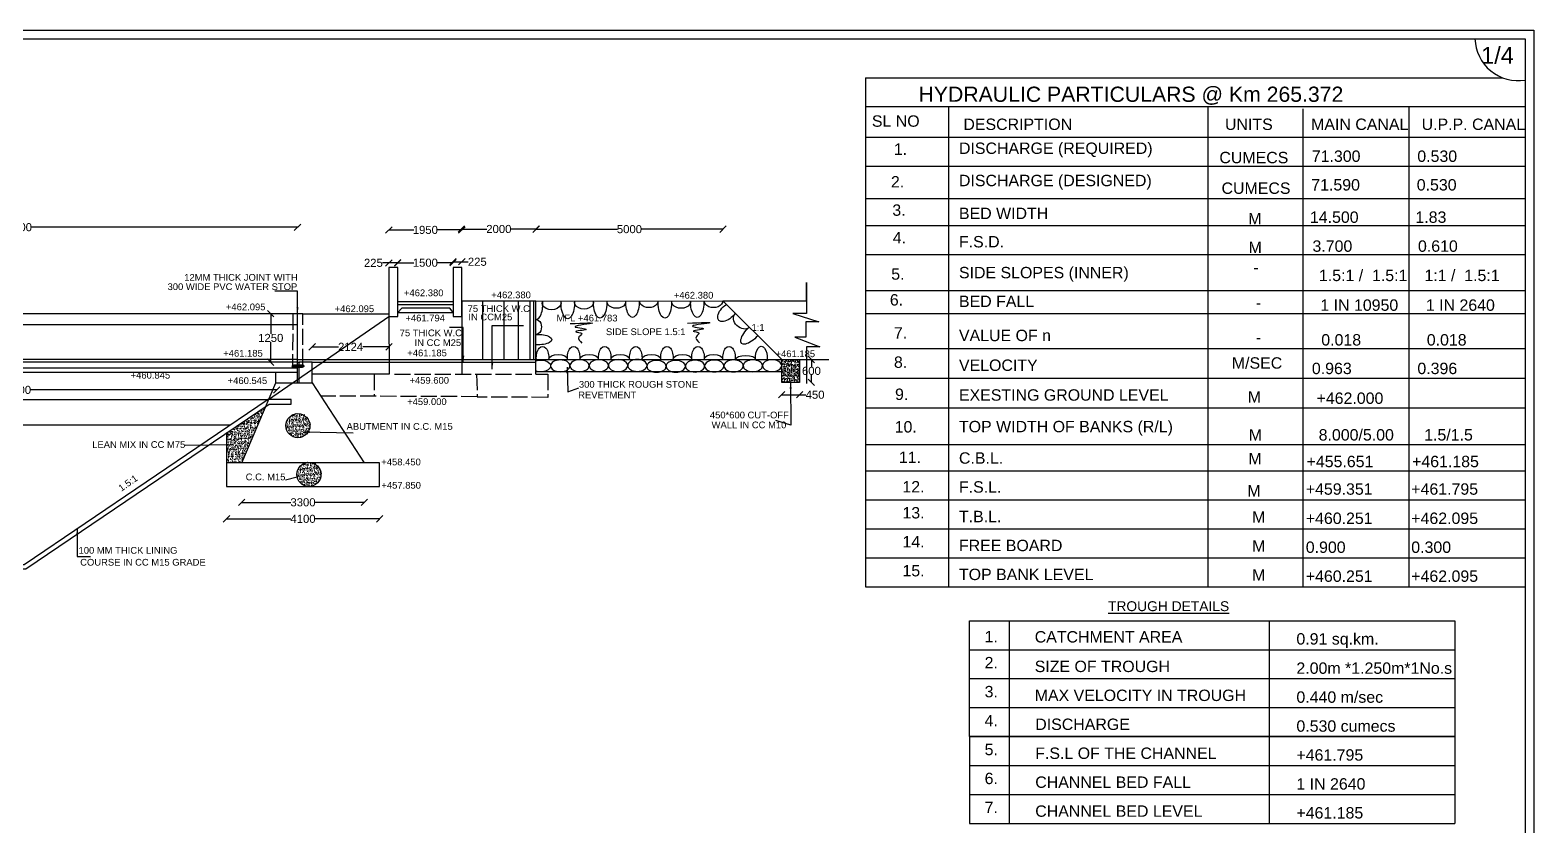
# Model space of a CAD drawing. Header units: millimetres. Extents: x 5124 to 6568637, y 2311 to 91879094.
# Drawn here: x 3442503 to 3464822, y 45949419 to 45961234 of the extents above; entities that cross this region are included whole.
import ezdxf

# ---------------------------------------------------------------- set-up
doc = ezdxf.new("R2010")
doc.units = ezdxf.units.MM
doc.header["$MEASUREMENT"] = 0
doc.linetypes.add('ACAD_ISO02W100', pattern=[15, 12, -3])
for name, color, linetype in [('DIMENSION', 7, 'Continuous'), ('DRAWING', 7, 'Continuous'), ('TEXT', 7, 'Continuous')]:
    doc.layers.add(name, color=color, linetype=linetype)
doc.styles.get("Standard").update_dxf_attribs({"font": 'arial.ttf', "height": 120})
doc.dimstyles.get("Standard").update_dxf_attribs({"dimtxt": 200, "dimasz": 110, "dimexe": 0.18, "dimexo": 0.0625, "dimgap": 0.09, "dimtad": 0, "dimtih": 1, "dimtoh": 1, "dimdec": 0, "dimzin": 0, "dimdsep": 46, "dimtxsty": 'Standard', "dimblk": 'OBLIQUE', "dimcen": 0.09, "dimse1": 1, "dimse2": 1, "dimadec": 0, "dimazin": 0, "dimtfac": 1, "dimtdec": 0, "dimtofl": 0, "dimtmove": 0, "dimatfit": 3, "dimfxl": 1, "dimtolj": 1, "dimtzin": 0, "dimarcsym": 0})
pattern_1 = [(135, (6876250, 0), (0.08838834764832, 0.08838834764832), [])]

# ---------------------------------------------------------------- blocks, each defined once
blk = doc.blocks.new('_Oblique')
at = {"color": 0, "linetype": 'ByBlock', "lineweight": -2}
blk.add_line((-0.5, -0.5), (0.5, 0.5), dxfattribs=at)
blk = doc.blocks.new('*D71')
at = {"layer": 'Defpoints', "color": 0}
for p in [(3447831, 45956532), (3446690, 45956304), (3447831, 45956309)]:
    blk.add_point(p, dxfattribs=at)
at = {"layer": 'DIMENSION', "color": 0, "lineweight": -2}
for p, q in [((3446690, 45956532), (3447080, 45956532)), ((3447831, 45956532), (3447440, 45956532))]:
    blk.add_line(p, q, dxfattribs=at)
at = {"layer": 'DIMENSION', "color": 0, "lineweight": -2, "xscale": 95, "yscale": 95, "zscale": 95, "rotation": 180}
blk.add_blockref('_Oblique', (3446690, 45956532), dxfattribs=at)
at = {"layer": 'DIMENSION', "color": 0, "lineweight": -2, "xscale": 95, "yscale": 95, "zscale": 95}
blk.add_blockref('_Oblique', (3447831, 45956532), dxfattribs=at)
at = {"layer": 'DIMENSION', "color": 0, "insert": (3447260, 45956532), "char_height": 120, "attachment_point": 5}
blk.add_mtext('\\A1;2124', dxfattribs=at)
blk = doc.blocks.new('*D72')
at = {"layer": 'Defpoints', "color": 0}
for p in [(3446075, 45957023), (3446075, 45957023), (3446075, 45956304)]:
    blk.add_point(p, dxfattribs=at)
at = {"layer": 'DIMENSION', "color": 0, "lineweight": -2}
for p, q in [((3446075, 45957023), (3446075, 45956725)), ((3446075, 45956304), (3446075, 45956602))]:
    blk.add_line(p, q, dxfattribs=at)
at = {"layer": 'DIMENSION', "color": 0, "lineweight": -2, "xscale": 95, "yscale": 95, "zscale": 95}
for p, rotation in [((3446075, 45957023), 90), ((3446075, 45956304), 270)]:
    blk.add_blockref('_Oblique', p, dxfattribs=dict(at, rotation=rotation))
at = {"layer": 'DIMENSION', "color": 0, "insert": (3446075, 45956663), "char_height": 120, "attachment_point": 5}
blk.add_mtext('\\A1;1250', dxfattribs=at)
blk = doc.blocks.new('*D73')
at = {"layer": 'Defpoints', "color": 0}
for p in [(3438125, 45958307), (3438125, 45957023), (3446472, 45957023)]:
    blk.add_point(p, dxfattribs=at)
at = {"layer": 'DIMENSION', "color": 0, "lineweight": -2}
for p, q in [((3438125, 45958307), (3442078, 45958307)), ((3446472, 45958307), (3442518, 45958307))]:
    blk.add_line(p, q, dxfattribs=at)
at = {"layer": 'DIMENSION', "color": 0, "lineweight": -2, "xscale": 95, "yscale": 95, "zscale": 95, "rotation": 180}
blk.add_blockref('_Oblique', (3438125, 45958307), dxfattribs=at)
at = {"layer": 'DIMENSION', "color": 0, "lineweight": -2, "xscale": 95, "yscale": 95, "zscale": 95}
blk.add_blockref('_Oblique', (3446472, 45958307), dxfattribs=at)
at = {"layer": 'DIMENSION', "color": 0, "insert": (3442298, 45958307), "char_height": 120, "attachment_point": 5}
blk.add_mtext('\\A1;15100', dxfattribs=at)
blk = doc.blocks.new('*D74')
at = {"layer": 'Defpoints', "color": 0}
for p in [(3438407, 45955892), (3438407, 45955829), (3446164, 45955834)]:
    blk.add_point(p, dxfattribs=at)
at = {"layer": 'DIMENSION', "color": 0, "lineweight": -2}
for p, q in [((3438407, 45955892), (3442065, 45955892)), ((3446164, 45955892), (3442505, 45955892))]:
    blk.add_line(p, q, dxfattribs=at)
at = {"layer": 'DIMENSION', "color": 0, "lineweight": -2, "xscale": 95, "yscale": 95, "zscale": 95, "rotation": 180}
blk.add_blockref('_Oblique', (3438407, 45955892), dxfattribs=at)
at = {"layer": 'DIMENSION', "color": 0, "lineweight": -2, "xscale": 95, "yscale": 95, "zscale": 95}
blk.add_blockref('_Oblique', (3446164, 45955892), dxfattribs=at)
at = {"layer": 'DIMENSION', "color": 0, "insert": (3442285, 45955892), "char_height": 120, "attachment_point": 5}
blk.add_mtext('\\A1;14000', dxfattribs=at)
blk = doc.blocks.new('*D76')
at = {"layer": 'Defpoints', "color": 0}
for p in [(3445644.5, 45954812), (3447462.5, 45954812), (3447462.5, 45954223)]:
    blk.add_point(p, dxfattribs=at)
at = {"layer": 'DIMENSION', "color": 0, "lineweight": -2}
for p, q in [((3445644.5, 45954223), (3446374.47412, 45954223)), ((3447462.5, 45954223), (3446732.52588, 45954223))]:
    blk.add_line(p, q, dxfattribs=at)
at = {"layer": 'DIMENSION', "color": 0, "lineweight": -2, "xscale": 95, "yscale": 95, "zscale": 95, "rotation": 180}
blk.add_blockref('_Oblique', (3445644.5, 45954223), dxfattribs=at)
at = {"layer": 'DIMENSION', "color": 0, "lineweight": -2, "xscale": 95, "yscale": 95, "zscale": 95}
blk.add_blockref('_Oblique', (3447462.5, 45954223), dxfattribs=at)
at = {"layer": 'DIMENSION', "color": 0, "insert": (3446553.5, 45954223), "char_height": 120, "attachment_point": 5}
blk.add_mtext('\\A1;3300', dxfattribs=at)
blk = doc.blocks.new('*D77')
at = {"layer": 'Defpoints', "color": 0}
for p in [(3445418, 45954460), (3447690, 45954460), (3447690, 45953978)]:
    blk.add_point(p, dxfattribs=at)
at = {"layer": 'DIMENSION', "color": 0, "lineweight": -2}
for p, q in [((3445418, 45953978), (3446373, 45953978)), ((3447690, 45953978), (3446736, 45953978))]:
    blk.add_line(p, q, dxfattribs=at)
at = {"layer": 'DIMENSION', "color": 0, "lineweight": -2, "xscale": 95, "yscale": 95, "zscale": 95, "rotation": 180}
blk.add_blockref('_Oblique', (3445418, 45953978), dxfattribs=at)
at = {"layer": 'DIMENSION', "color": 0, "lineweight": -2, "xscale": 95, "yscale": 95, "zscale": 95}
blk.add_blockref('_Oblique', (3447690, 45953978), dxfattribs=at)
at = {"layer": 'DIMENSION', "color": 0, "insert": (3446554, 45953978), "char_height": 120, "attachment_point": 5}
blk.add_mtext('\\A1;4100', dxfattribs=at)
blk = doc.blocks.new('*D78')
at = {"layer": 'Defpoints', "color": 0}
for p in [(3447827, 45957778), (3447827, 45957710), (3447958, 45957710)]:
    blk.add_point(p, dxfattribs=at)
at = {"layer": 'DIMENSION', "color": 0, "lineweight": -2}
for p, q in [((3447827, 45957778), (3447732, 45957778)), ((3447958, 45957778), (3447827, 45957778))]:
    blk.add_line(p, q, dxfattribs=at)
at = {"layer": 'DIMENSION', "color": 0, "lineweight": -2, "xscale": 95, "yscale": 95, "zscale": 95, "rotation": 180}
blk.add_blockref('_Oblique', (3447827, 45957778), dxfattribs=at)
at = {"layer": 'DIMENSION', "color": 0, "lineweight": -2, "xscale": 95, "yscale": 95, "zscale": 95}
blk.add_blockref('_Oblique', (3447958, 45957778), dxfattribs=at)
at = {"layer": 'DIMENSION', "color": 0, "insert": (3447598, 45957778), "char_height": 120, "attachment_point": 5}
blk.add_mtext('\\A1;225', dxfattribs=at)
blk = doc.blocks.new('*D79')
at = {"layer": 'Defpoints', "color": 0}
for p in [(3448780, 45957780), (3447958, 45957710), (3448780, 45957710)]:
    blk.add_point(p, dxfattribs=at)
at = {"layer": 'DIMENSION', "color": 0, "lineweight": -2}
for p, q in [((3447958, 45957780), (3448196, 45957780)), ((3448780, 45957780), (3448543, 45957780))]:
    blk.add_line(p, q, dxfattribs=at)
at = {"layer": 'DIMENSION', "color": 0, "lineweight": -2, "xscale": 95, "yscale": 95, "zscale": 95, "rotation": 180}
blk.add_blockref('_Oblique', (3447958, 45957780), dxfattribs=at)
at = {"layer": 'DIMENSION', "color": 0, "lineweight": -2, "xscale": 95, "yscale": 95, "zscale": 95}
blk.add_blockref('_Oblique', (3448780, 45957780), dxfattribs=at)
at = {"layer": 'DIMENSION', "color": 0, "insert": (3448369, 45957780), "char_height": 120, "attachment_point": 5}
blk.add_mtext('\\A1;1500', dxfattribs=at)
blk = doc.blocks.new('*D80')
at = {"layer": 'Defpoints', "color": 0}
for p in [(3448911, 45957794), (3448780, 45957710), (3448911, 45957710)]:
    blk.add_point(p, dxfattribs=at)
at = {"layer": 'DIMENSION', "color": 0, "lineweight": -2}
for p, q in [((3448780, 45957794), (3448911, 45957794)), ((3448911, 45957794), (3449006, 45957794))]:
    blk.add_line(p, q, dxfattribs=at)
at = {"layer": 'DIMENSION', "color": 0, "lineweight": -2, "xscale": 95, "yscale": 95, "zscale": 95, "rotation": 180}
blk.add_blockref('_Oblique', (3448780, 45957794), dxfattribs=at)
at = {"layer": 'DIMENSION', "color": 0, "lineweight": -2, "xscale": 95, "yscale": 95, "zscale": 95}
blk.add_blockref('_Oblique', (3448911, 45957794), dxfattribs=at)
at = {"layer": 'DIMENSION', "color": 0, "insert": (3449140, 45957794), "char_height": 120, "attachment_point": 5}
blk.add_mtext('\\A1;225', dxfattribs=at)
blk = doc.blocks.new('*D81')
at = {"layer": 'Defpoints', "color": 0}
for p in [(3448911, 45958267), (3447827, 45957710), (3448911, 45957710)]:
    blk.add_point(p, dxfattribs=at)
at = {"layer": 'DIMENSION', "color": 0, "lineweight": -2}
for p, q in [((3447827, 45958267), (3448196, 45958267)), ((3448911, 45958267), (3448543, 45958267))]:
    blk.add_line(p, q, dxfattribs=at)
at = {"layer": 'DIMENSION', "color": 0, "lineweight": -2, "xscale": 95, "yscale": 95, "zscale": 95, "rotation": 180}
blk.add_blockref('_Oblique', (3447827, 45958267), dxfattribs=at)
at = {"layer": 'DIMENSION', "color": 0, "lineweight": -2, "xscale": 95, "yscale": 95, "zscale": 95}
blk.add_blockref('_Oblique', (3448911, 45958267), dxfattribs=at)
at = {"layer": 'DIMENSION', "color": 0, "insert": (3448369, 45958267), "char_height": 120, "attachment_point": 5}
blk.add_mtext('\\A1;1950', dxfattribs=at)
blk = doc.blocks.new('*D82')
at = {"layer": 'Defpoints', "color": 0}
for p in [(3448903.75, 45958259.75), (3450016.5, 45958280.5), (3450016.5, 45958280.5)]:
    blk.add_point(p, dxfattribs=at)
at = {"layer": 'DIMENSION', "color": 0, "lineweight": -2}
for p, q in [((3448903.75, 45958280.5), (3449280.035, 45958280.5)), ((3450016.5, 45958280.5), (3449640.215, 45958280.5))]:
    blk.add_line(p, q, dxfattribs=at)
at = {"layer": 'DIMENSION', "color": 0, "lineweight": -2, "xscale": 95, "yscale": 95, "zscale": 95, "rotation": 180}
blk.add_blockref('_Oblique', (3448903.75, 45958280.5), dxfattribs=at)
at = {"layer": 'DIMENSION', "color": 0, "lineweight": -2, "xscale": 95, "yscale": 95, "zscale": 95}
blk.add_blockref('_Oblique', (3450016.5, 45958280.5), dxfattribs=at)
at = {"layer": 'DIMENSION', "color": 0, "insert": (3449460.125, 45958280.5), "char_height": 120, "attachment_point": 5}
blk.add_mtext('\\A1;2000', dxfattribs=at)
blk = doc.blocks.new('*D83')
at = {"layer": 'Defpoints', "color": 0}
for p in [(3450011, 45958275), (3452785, 45958278), (3452785, 45957214)]:
    blk.add_point(p, dxfattribs=at)
at = {"layer": 'DIMENSION', "color": 0, "lineweight": -2}
for p, q in [((3450011, 45958278), (3451219, 45958278)), ((3452785, 45958278), (3451577, 45958278))]:
    blk.add_line(p, q, dxfattribs=at)
at = {"layer": 'DIMENSION', "color": 0, "lineweight": -2, "xscale": 95, "yscale": 95, "zscale": 95, "rotation": 180}
blk.add_blockref('_Oblique', (3450011, 45958278), dxfattribs=at)
at = {"layer": 'DIMENSION', "color": 0, "lineweight": -2, "xscale": 95, "yscale": 95, "zscale": 95}
blk.add_blockref('_Oblique', (3452785, 45958278), dxfattribs=at)
at = {"layer": 'DIMENSION', "color": 0, "insert": (3451398, 45958278), "char_height": 120, "attachment_point": 5}
blk.add_mtext('\\A1;5000', dxfattribs=at)
blk = doc.blocks.new('*D84')
at = {"layer": 'Defpoints', "color": 0}
for p in [(3453923, 45956344), (3454099, 45956344), (3453923, 45956004)]:
    blk.add_point(p, dxfattribs=at)
at = {"layer": 'DIMENSION', "color": 0, "lineweight": -2}
for p, q in [((3454099, 45956344), (3454099, 45956236)), ((3454099, 45956004), (3454099, 45956113))]:
    blk.add_line(p, q, dxfattribs=at)
at = {"layer": 'DIMENSION', "color": 0, "lineweight": -2, "xscale": 95, "yscale": 95, "zscale": 95}
for p, rotation in [((3454099, 45956344), 90), ((3454099, 45956004), 270)]:
    blk.add_blockref('_Oblique', p, dxfattribs=dict(at, rotation=rotation))
at = {"layer": 'DIMENSION', "color": 0, "insert": (3454099, 45956174), "char_height": 120, "attachment_point": 5}
blk.add_mtext('\\A1;600', dxfattribs=at)
blk = doc.blocks.new('*D85')
at = {"layer": 'Defpoints', "color": 0}
for p in [(3453658, 45956004), (3453923, 45956004), (3453923, 45955820)]:
    blk.add_point(p, dxfattribs=at)
at = {"layer": 'DIMENSION', "color": 0, "lineweight": -2}
for p, q in [((3453658, 45955820), (3453923, 45955820)), ((3453923, 45955820), (3454018, 45955820))]:
    blk.add_line(p, q, dxfattribs=at)
at = {"layer": 'DIMENSION', "color": 0, "lineweight": -2, "xscale": 95, "yscale": 95, "zscale": 95, "rotation": 180}
blk.add_blockref('_Oblique', (3453658, 45955820), dxfattribs=at)
at = {"layer": 'DIMENSION', "color": 0, "lineweight": -2, "xscale": 95, "yscale": 95, "zscale": 95}
blk.add_blockref('_Oblique', (3453923, 45955820), dxfattribs=at)
at = {"layer": 'DIMENSION', "color": 0, "insert": (3454153, 45955820), "char_height": 120, "attachment_point": 5}
blk.add_mtext('\\A1;450', dxfattribs=at)

msp = doc.modelspace()

# ---------------------------------------------------------------- hatches: boundary and pattern name
at = {"layer": 'DRAWING'}
h = msp.add_hatch(dxfattribs=at)
h.set_pattern_fill('ANSI31', color=256, style=0)
h.set_pattern_definition(pattern_1)
h.paths.add_polyline_path([(3446416, 45956256.6), (3446416, 45956257.3), (3446471.5, 45956257.3), (3446471.5, 45956232), (3446416, 45956232), (3446416, 45956232.1, 0.2435486), (3446422.3, 45956244.4, 0.2435486)])
h.paths.add_polyline_path([(3446471.5, 45956257.3), (3446492, 45956257.3), (3446492, 45956232), (3446471.5, 45956232)])
h.paths.add_polyline_path([(3446492, 45956257.3), (3446544.1, 45956257.3, 0.2604455), (3446537, 45956244.5, 0.2518273), (3446543.7, 45956232), (3446492, 45956232)])
h.paths.add_polyline_path([(3446544.1, 45956257.3, -0.5867405), (3446567, 45956244.5, -0.5976645), (3446543.7, 45956232), (3446544.1, 45956232)])
h.paths.add_polyline_path([(3446416, 45956256.6), (3446416, 45956232.1, -0.6083007), (3446392.4, 45956244.4, -0.6083007)])
h = msp.add_hatch(dxfattribs=at)
h.set_pattern_fill('ANSI31', color=256, style=0)
h.set_pattern_definition(pattern_1)
h.paths.add_polyline_path([(3446537, 45956244.5, -0.2604455), (3446544.1, 45956257.3), (3446544.1, 45956232), (3446543.7, 45956232, -0.2518273)])
h.paths.add_polyline_path([(3446416, 45956256.6, -0.2435486), (3446422.3, 45956244.4, -0.2435486), (3446416, 45956232.1)])
h = msp.add_hatch(dxfattribs=at)
h.set_pattern_fill('AR-CONC,_O', color=256, scale=10)
h.set_pattern_definition([(50, (0, 0), (71.72601826, -6.2752135), [7.5, -82.5]), (355, (0, 0), (-13.87513336, 75.21921337), [6, -66]), (100.4514, (5.98, -0.52), (57.85093817, 68.94395421), [6.374019, -70.1142112]), (46.1842, (0, 20), (106.72410486, -16.55190143), [11.25, -123.75]), (96.6356, (8.89, 18.62), (93.46627055, 97.4117871), [9.5610288, -105.1713]), (351.1842, (0, 20), (93.46619451, 97.4118601), [9, -99]), (21, (10, 15), (59.69070521, -40.26188907), [7.5, -82.5]), (326, (10, 15), (24.33153319, 72.5150045), [6, -66]), (71.4514, (14.974, 11.645), (84.02226286, 32.25304967), [6.374019, -70.1142112]), (37.5, (0, 0), (1.215985532, 33.289385383), [0, -65.2, 0, -67, 0, -66.25]), (7.5, (0, 0), (26.306953744, 39.441171188), [0, -38.2, 0, -63.7, 0, -25.25]), (327.5, (-22.3, 0), (53.382243617, -2.255487173), [0, -25, 0, -78, 0, -103.5]), (317.5, (-32.3, 0), (58.318616934, 10.010498233), [0, -32.5, 0, -51.8, 0, -73.5])])
h.paths.add_polyline_path([(3453923, 45956344), (3453658.5, 45956344), (3453658.5, 45956004.5), (3453923, 45956004.5)])
h = msp.add_hatch(dxfattribs=at)
h.set_pattern_fill('AR-CONC,_O', color=256, scale=10)
h.set_pattern_definition([(130, (6876250, 0), (-71.72601826, -6.2752135), [7.5, -82.5]), (185, (6876250, 0), (13.87513336, 75.21921337), [6, -66]), (79.5486, (6876244.02, -0.52), (-57.85093817, 68.94395421), [6.374019, -70.1142112]), (133.8158, (6876250, 20), (-106.72410486, -16.55190143), [11.25, -123.75]), (83.3644, (6876241.11, 18.62), (-93.46627055, 97.4117871), [9.5610288, -105.1713]), (188.8158, (6876250, 20), (-93.46619451, 97.4118601), [9, -99]), (159, (6876240, 15), (-59.69070521, -40.26188907), [7.5, -82.5]), (214, (6876240, 15), (-24.33153319, 72.5150045), [6, -66]), (108.5486, (6876235.026, 11.645), (-84.02226286, 32.25304967), [6.374019, -70.1142112]), (142.5, (6876250, 0), (-1.215985532, 33.289385383), [0, -65.2, 0, -67, 0, -66.25]), (172.5, (6876250, 0), (-26.306953744, 39.441171188), [0, -38.2, 0, -63.7, 0, -25.25]), (212.5, (6876272.3, 0), (-53.382243617, -2.255487173), [0, -25, 0, -78, 0, -103.5]), (222.5, (6876282.3, 0), (-58.318616934, 10.010498233), [0, -32.5, 0, -51.8, 0, -73.5])])
h.paths.add_polyline_path([(3445418.5, 45955252.3), (3445418.5, 45954812), (3445644.5, 45954812), (3445997, 45955643.3)])
h = msp.add_hatch(dxfattribs=at)
h.set_pattern_fill('AR-CONC,_O', color=256, scale=10)
h.set_pattern_definition([(130, (6876662.57, 9.186), (-71.72601826, -6.2752135), [7.5, -82.5]), (185, (6876662.57, 9.186), (13.87513336, 75.21921337), [6, -66]), (79.5486, (6876656.595, 8.66), (-57.85093817, 68.94395421), [6.374019, -70.1142112]), (133.8158, (6876662.57, 29.19), (-106.72410486, -16.55190143), [11.25, -123.75]), (83.3644, (6876653.68, 27.81), (-93.46627055, 97.4117871), [9.5610288, -105.1713]), (188.8158, (6876662.57, 29.19), (-93.46619451, 97.4118601), [9, -99]), (159, (6876652.57, 24.186), (-59.69070521, -40.26188907), [7.5, -82.5]), (214, (6876652.57, 24.186), (-24.33153319, 72.5150045), [6, -66]), (108.5486, (6876647.6, 20.83), (-84.02226286, 32.25304967), [6.374019, -70.1142112]), (142.5, (6876662.572, 9.186), (-1.215985532, 33.289385383), [0, -65.2, 0, -67, 0, -66.25]), (172.5, (6876662.572, 9.186), (-26.306953744, 39.441171188), [0, -38.2, 0, -63.7, 0, -25.25]), (212.5, (6876684.872, 9.186), (-53.382243617, -2.255487173), [0, -25, 0, -78, 0, -103.5]), (222.5, (6876694.872, 9.186), (-58.318616934, 10.010498233), [0, -32.5, 0, -51.8, 0, -73.5])])
h.paths.add_polyline_path([(3446663.6, 45955370.7, -1), (3446306.6, 45955370.7, -1)])
h = msp.add_hatch(dxfattribs=at)
h.set_pattern_fill('AR-CONC,_O', color=256, scale=10)
h.set_pattern_definition([(130, (6876826.22, -714.315), (-71.72601826, -6.2752135), [7.5, -82.5]), (185, (6876826.22, -714.315), (13.87513336, 75.21921337), [6, -66]), (79.5486, (6876820.245, -714.84), (-57.85093817, 68.94395421), [6.374019, -70.1142112]), (133.8158, (6876826.22, -694.315), (-106.72410486, -16.55190143), [11.25, -123.75]), (83.3644, (6876817.33, -695.69), (-93.46627055, 97.4117871), [9.5610288, -105.1713]), (188.8158, (6876826.22, -694.31), (-93.46619451, 97.4118601), [9, -99]), (159, (6876816.22, -699.315), (-59.69070521, -40.26188907), [7.5, -82.5]), (214, (6876816.22, -699.315), (-24.33153319, 72.5150045), [6, -66]), (108.5486, (6876811.25, -702.67), (-84.02226286, 32.25304967), [6.374019, -70.1142112]), (142.5, (6876826.222, -714.315), (-1.215985532, 33.289385383), [0, -65.2, 0, -67, 0, -66.25]), (172.5, (6876826.222, -714.315), (-26.306953744, 39.441171188), [0, -38.2, 0, -63.7, 0, -25.25]), (212.5, (6876848.522, -714.315), (-53.382243617, -2.255487173), [0, -25, 0, -78, 0, -103.5]), (222.5, (6876858.52, -714.315), (-58.318616934, 10.010498233), [0, -32.5, 0, -51.8, 0, -73.5])])
h.paths.add_polyline_path([(3446827.2, 45954647.2, -1), (3446470.2, 45954647.2, -1)])

# ---------------------------------------------------------------- linework, layer by layer
at = {"layer": 'DIMENSION'}
for points in [[(3447827.2, 45956981.5), (3447958.5, 45956981.5), (3447958.5, 45957709.5), (3447827.2, 45957709.5)], [(3448779.7, 45956981.5), (3448911, 45956981.5), (3448911, 45957709.5), (3448779.7, 45957709.5)], [(3447958.5, 45957204.5), (3448779.7, 45957204.5), (3448779.7, 45957156.5), (3447958.5, 45957156.5)], [(3447958.5, 45957040), (3448779.7, 45957040), (3448732.5, 45957107.5), (3448018, 45957107.5)], [(3453658.5, 45956344), (3453923, 45956344), (3453923, 45956004.5), (3453658.5, 45956004.5)]]:
    msp.add_lwpolyline(points, close=True, dxfattribs=at)
for points in [[(3450007.5, 45957212), (3452785, 45957213.5), (3454025.5, 45957213.5), (3454025.5, 45957486), (3454025.5, 45957026), (3453822, 45957026), (3454209.5, 45956904), (3454017.5, 45956904), (3454017.5, 45956676.5), (3453850.5, 45956676.5), (3454223, 45956531.5), (3454025.5, 45956531.5), (3454025.5, 45955987.5)], [(3450007.5, 45956128), (3450007.5, 45957212), (3448911, 45957212), (3448911, 45956128)], [(3449219, 45957212), (3449219, 45956343)], [(3449534, 45957212), (3449534, 45956343)], [(3449749, 45957212), (3449749, 45956343)], [(3449920.5, 45957212), (3449920.5, 45956343)], [(3449972, 45957212), (3449972, 45956343)], [(3453923, 45956344), (3454359.5, 45956344)]]:
    msp.add_lwpolyline(points, dxfattribs=at)
at = {"layer": 'DRAWING'}
for points in [[(3419340.5, 45961234), (3464821.5, 45961234), (3464821.5, 45928907.5), (3419340.5, 45928907.5)], [(3419468.6, 45961105.9), (3464693.4, 45961105.9), (3464693.4, 45929035.6), (3419468.6, 45929035.6)], [(3446544.1, 45956257.3), (3446416, 45956257.3), (3446416, 45956232), (3446544.1, 45956232)], [(3447690.5, 45954812), (3445418.5, 45954812), (3445418.5, 45954459.5), (3447690.5, 45954459.5)]]:
    msp.add_lwpolyline(points, close=True, dxfattribs=at)
for points in [[(3452785, 45957213.5), (3453658.5, 45956344)], [(3446471.5, 45956303.5), (3446471.5, 45957023), (3438125, 45957023)], [(3446042.4, 45955750.5), (3447827.2, 45956981.5)], [(3446552, 45957023), (3447827, 45957023), (3447831.5, 45956128), (3446689.5, 45956128)], [(3446471.5, 45956857), (3438125, 45956859)], [(3446471.5, 45956343), (3438125, 45956343)], [(3446471.5, 45956303.5), (3438125, 45956303.5)], [(3446471.5, 45956213.5), (3438125, 45956213.5)], [(3446471.5, 45956343), (3450007.5, 45956343)], [(3446471.5, 45955999.5), (3446471.5, 45956303.5), (3446505, 45956303.5)], [(3446689.5, 45955999.5), (3446689.5, 45956303.5), (3446492, 45956303.5), (3446492, 45955999.5)], [(3446689.5, 45956303.5), (3450007.5, 45956303.5)], [(3450007.5, 45956343), (3453658.5, 45956343)], [(3450007.5, 45956164), (3453658.5, 45956164), (3453658.5, 45956343)], [(3446471.5, 45956151.5), (3438125, 45956151.5)], [(3445644.5, 45954812), (3446148, 45955999.5), (3446689.5, 45955999.5), (3447462.5, 45954812)], [(3446148, 45955999.5), (3446148, 45956151.5)], [(3438125, 45953238), (3442438.5, 45953238), (3446052, 45955680.5), (3446375.5, 45955680.5), (3446375.5, 45955750.5), (3446035.5, 45955750.5), (3442417.5, 45953294.5), (3438125, 45953294.5)], [(3438125, 45955748.5), (3446032.6, 45955748.5)], [(3438125, 45955376), (3445477.4, 45955371.7)], [(3445418.5, 45955260.3), (3445418.5, 45954812)], [(3446467.8, 45954597.7), (3446294.1, 45954550.6)], [(3456443.5, 45950746.4), (3456443.5, 45949457.5)], [(3463645.5, 45950746.4), (3463645.5, 45949457.5)]]:
    msp.add_lwpolyline(points, dxfattribs=at)
at = {"layer": 'DRAWING', "linetype": 'ACAD_ISO02W100', "ltscale": 20}
for points in [[(3446400.5, 45957023), (3446399.8, 45956257.3)], [(3446552, 45956259.5), (3446552, 45957023), (3446471.5, 45957023)], [(3449126.5, 45956128), (3449140, 45955791.8), (3446819.1, 45955800.5)], [(3447608.5, 45956128), (3447607.3, 45955797.5)], [(3447909.5, 45956128), (3450007.5, 45956128)], [(3450007.5, 45956128), (3450187, 45956128), (3450187, 45955781.1), (3449136, 45955785)]]:
    msp.add_lwpolyline(points, dxfattribs=at)
at = {"layer": 'DRAWING'}
for centre, radius in [((3446407.4, 45956244.4), 15), ((3446552, 45956244.5), 15), ((3446478, 45955361.5), 178.5), ((3446641.6, 45954638), 178.5)]:
    msp.add_circle(centre, radius, dxfattribs=at)
msp.add_ellipse((3450012.6, 45957169.5), major_axis=(0, -233), ratio=0.4291845, start_param=6.2326314, end_param=8.0439636, dxfattribs=at)
at = {"layer": 'DRAWING', "extrusion": (0, 0, -1)}
for centre, major_axis, ratio, start_param, end_param in [((3450243.4, 45957180.5), (139.5, 0), 0.7096774, 5.9433484, 9.7646149), ((3450482.9, 45957180.5), (0, -233), 0.4291845, 4.5702803, 7.9960904), ((3450723.9, 45957191.5), (139.5, 0), 0.7096774, 6.0590922, 9.6488711), ((3450963.4, 45957191.5), (0, -233), 0.4291845, 4.6178275, 7.9485431), ((3451204.4, 45957202.5), (139.5, 0), 0.7096774, 6.1718443, 9.536119), ((3451443.9, 45957202.5), (0, -233), 0.4291845, 4.6651611, 7.9012095), ((3451684.9, 45957213.5), (139.5, 0), 0.7096774, 0, 3.1415927), ((3451924, 45957191.5), (0, -233), 0.4291845, 4.6178275, 7.9485431), ((3452165, 45957202.5), (139.5, 0), 0.7096774, 6.1718443, 9.536119), ((3452404.5, 45957202.5), (0, -233), 0.4291845, 4.6651611, 7.9012095), ((3452645.5, 45957213.5), (139.5, 0), 0.7096774, 0, 3.1415927), ((3452856.8, 45957050.5), (-134.2, -125.5), 0.5382154, 4.3318913, 8.19575), ((3450010, 45956825), (-2.5, -111.5), 0.7445483, 3.0807416, 6.2831853), ((3453073.1, 45956926.7), (-103.8, 103.3), 0.7708084, 3.1415927, 6.2831853), ((3450047.2, 45956638.5), (200.2, 0), 0.3841726, 4.5125598, 8.0538108), ((3453225, 45956745.8), (-162.5, -164.2), 0.3908291, 4.6221563, 7.9466068), ((3450108.2, 45956374.8), (0, 162.2), 0.568567, 4.5154324, 8.0509382), ((3450338.9, 45956343), (140.3, 0), 0.5330326, 3.1415927, 6.2831853), ((3450569.7, 45956374.8), (0, 162.2), 0.568567, 4.5154324, 8.0509382), ((3450800.4, 45956343), (140.3, 0), 0.5330326, 3.1415927, 6.2831853), ((3451031.1, 45956374.8), (0, 162.2), 0.568567, 4.5154324, 8.0509382), ((3451261.9, 45956343), (140.3, 0), 0.5330326, 3.1415927, 6.2831853), ((3451492.6, 45956374.8), (0, 162.2), 0.568567, 4.5154324, 8.0509382), ((3451723.3, 45956343), (140.3, 0), 0.5330326, 3.1415927, 6.2831853), ((3451954.1, 45956374.8), (0, 162.2), 0.568567, 4.5154324, 8.0509382), ((3452184.8, 45956343), (140.3, 0), 0.5330326, 3.1415927, 6.2831853), ((3452415.5, 45956374.8), (0, 162.2), 0.568567, 4.5154324, 8.0509382), ((3452646.3, 45956343), (140.3, 0), 0.5330326, 3.1415927, 6.2831853), ((3452877, 45956374.8), (0, 162.2), 0.568567, 4.5154324, 8.0509382), ((3453356.2, 45956374.8), (-1.2, 164.8), 0.5296294, 4.5224795, 8.051928), ((3450085.8, 45956247.9), (143, 0), 0.6153846, 4.1333385, 8.4330321), ((3453122.4, 45956343), (148.4, 0), 0.4103739, 3.1415927, 6.2831853)]:
    msp.add_ellipse(centre, major_axis=major_axis, ratio=ratio, start_param=start_param, end_param=end_param, dxfattribs=at)
for centre in [(3450371.8, 45956249.4), (3450657.8, 45956250.9), (3450943.8, 45956252.4), (3451229.8, 45956253.9), (3451515.8, 45956255.4), (3451799.5, 45956241.3), (3452085.5, 45956243.2), (3452371.5, 45956245), (3452657.5, 45956246.8), (3452943.5, 45956248.6), (3453229.5, 45956250.1), (3453515.5, 45956252)]:
    msp.add_ellipse(centre, major_axis=(143, 0), ratio=0.6153846, dxfattribs=at)
at = {"layer": 'DRAWING'}
for points in [[(3450518.4, 45956877.5), (3450832.4, 45956877.5), (3450594.9, 45956825), (3450753.9, 45956791), (3450600.9, 45956754.5), (3450689.4, 45956728.5), (3450648.9, 45956678), (3450693.4, 45956585.5)], [(3452260.5, 45956885), (3452574.5, 45956885), (3452337, 45956832.5), (3452496, 45956798.5), (3452343, 45956762), (3452431.5, 45956736), (3452391, 45956685.5), (3452435.5, 45956593)]]:
    msp.add_spline(points, degree=3, dxfattribs=at)
at = {"layer": 'TEXT', "ltscale": 0.02}
for points in [[(3454902, 45960523.5), (3464361.8, 45960523.5)], [(3454902, 45960098.3), (3464693.4, 45960098.3)], [(3456133.7, 45960098.3), (3456133.7, 45952971.2)], [(3459984.4, 45960098.3), (3459984.4, 45952971.2)], [(3461389.8, 45960063.7), (3461389.8, 45952971.2)], [(3454902, 45959644.1), (3464693.4, 45959644.1)], [(3454902, 45959214.5), (3464693.4, 45959214.5)], [(3454902, 45958735.7), (3464693.4, 45958735.7)], [(3454902, 45958330.6), (3464693.4, 45958330.6)], [(3454902, 45957901), (3464693.4, 45957901)], [(3454902, 45957368.6), (3464693.4, 45957368.6)], [(3454902, 45957024.9), (3464693.4, 45957024.9)], [(3454902, 45956509.3), (3464693.4, 45956509.3)], [(3454902, 45956067.4), (3464693.4, 45956067.4)], [(3454902, 45955625.4), (3464693.4, 45955625.4)], [(3454902, 45955082.6), (3464693.4, 45955082.6)], [(3454902, 45954689.8), (3464693.4, 45954689.8)], [(3454902, 45954260.2), (3464693.4, 45954260.2)], [(3454902, 45953830.5), (3464693.4, 45953830.5)], [(3454902, 45953400.9), (3464693.4, 45953400.9)], [(3454902, 45952971.2), (3464693.4, 45952971.2)], [(3456443.5, 45952465), (3463645.5, 45952465)], [(3456443.5, 45952035.3), (3463645.5, 45952035.3)], [(3456443.5, 45951605.7), (3463645.5, 45951605.7)], [(3456443.5, 45951176.1), (3463645.5, 45951176.1)], [(3456443.5, 45950746.4), (3463645.5, 45950746.4)], [(3456443.5, 45950746.4), (3463645.5, 45950746.4)], [(3456443.5, 45950316.8), (3463645.5, 45950316.8)], [(3456443.5, 45949887.1), (3463645.5, 45949887.1)], [(3456443.5, 45949457.5), (3463645.5, 45949457.5)]]:
    msp.add_lwpolyline(points, dxfattribs=at)
at = {"layer": 'TEXT'}
for points in [[(3454902, 45960523.5), (3454902, 45952971.2)], [(3464693.4, 45960523.5), (3464693.4, 45952971.2)], [(3462965.9, 45960098.3), (3462965.9, 45952971.2)], [(3463645.5, 45950746.4), (3456443.5, 45950746.4), (3456443.5, 45952465), (3463645.5, 45952465)], [(3457033.1, 45952465), (3457033.1, 45949457.5)], [(3460892.5, 45952465), (3460892.5, 45949457.5)], [(3463645.5, 45952465), (3463645.5, 45950746.4)]]:
    msp.add_lwpolyline(points, dxfattribs=at)
msp.add_arc((3464588, 45961124.1), 641.8, 181.62867, 279.44511, dxfattribs=at)

# ---------------------------------------------------------------- texts
at = {"layer": 'DRAWING', "char_height": 169.08, "attachment_point": 1}
for s, insert, width in [('CUMECS', (3460153.5, 45959426.1), 1049.458), ('M \\P', (3460586.3, 45958091.5), 169.662), ('M \\P', (3460589.6, 45955309.2), 169.662), ('M \\P', (3460568.5, 45954478.6), 169.662)]:
    msp.add_mtext(s, dxfattribs=dict(at, insert=insert, width=width))
at = {"layer": 'TEXT'}
for s, height, p in [('1/4', 250, (3464037.9, 45960733.3)), ('12MM THICK JOINT WITH ', 100, (3444790.5, 45957512.6)), ('300 WIDE PVC WATER STOP', 100, (3444543.7, 45957374.1)), ('+462.380', 100, (3448052.2, 45957283)), ('+462.380', 100, (3449348.7, 45957252.5)), ('+462.380', 100, (3452057.2, 45957247.6)), ('+462.095', 100, (3445410, 45957074.5)), ('+462.095', 100, (3447023, 45957046.5)), ('75 THICK W.C ', 100, (3448997.1, 45957048.6)), ('+461.794', 100, (3448073.7, 45956908.5)), ('IN CCM25', 100, (3449008.1, 45956924.3)), ('MFL +461.783', 100, (3450316.5, 45956908.5)), ('1:1', 100, (3453209.2, 45956768.5)), ('75 THICK W.C', 100, (3447988.3, 45956688.7)), ('IN CC M25', 100, (3448209.8, 45956543.3)), ('SIDE SLOPE 1.5:1', 100, (3451049.9, 45956705.6)), ('+461.185', 100, (3445370, 45956386)), ('+461.185', 100, (3448101.7, 45956391)), ('+461.185', 100, (3453566.7, 45956378.5)), ('+460.845', 100, (3443995.5, 45956060)), ('+460.545', 100, (3445435.8, 45955979.9)), ('+459.600', 100, (3448133.7, 45955984)), ('300 THICK ROUGH STONE', 100, (3450648.4, 45955925)), ('+459.000', 100, (3448099.2, 45955667.5)), ('REVETMENT', 100, (3450637.3, 45955767.7)), ('450*600 CUT-OFF ', 100, (3452591.9, 45955469.3)), ('ABUTMENT IN C.C. M15  ', 100, (3447200.2, 45955299.6)), ('WALL IN CC M10', 100, (3452617.2, 45955322.8)), ('LEAN MIX IN CC M75', 100, (3443425.1, 45955031)), ('+458.450', 100, (3447715.4, 45954772.2)), ('C.C. M15  ', 100, (3445702.8, 45954550.6)), ('+457.850', 100, (3447717.1, 45954426.5)), ('100 MM THICK LINING', 100, (3443222.6, 45953460.1)), ('COURSE IN CC M15 GRADE', 100, (3443246.8, 45953283.8))]:
    msp.add_text(s, height=height, dxfattribs=at).set_placement(p)
msp.add_text('1.5:1', height=100, rotation=34.92882, dxfattribs=at).set_placement((3443857.3, 45954379.6))
at = {"layer": 'TEXT', "attachment_point": 1}
for s, insert, char_height, width in [('\\PHYDRAULIC PARTICULARS @ Km 265.372', (3455688.4, 45960769.9), 225.439, 9587.73), (' SL NO', (3454930.5, 45959967.8), 169.08, 1246.691), (' DESCRIPTION ', (3456288.5, 45959920), 169.08, 2881.579), ('UNITS', (3460237, 45959920), 169.08, 1122.152), ('MAIN CANAL   U.P.P. CANAL^I', (3461514.6, 45959920), 169.08, 4726.042), ('1.', (3455322.2, 45959550.2), 169.08, 249.601), ('DISCHARGE (REQUIRED)', (3456288.5, 45959564.2), 169.08, 4714.53), ('71.300 ', (3461525.2, 45959446.3), 169.08, 930.583), ('0.530', (3463090.9, 45959446.3), 169.08, 930.583), ('2.', (3455278.9, 45959066.1), 169.08, 249.601), ('DISCHARGE (DESIGNED)', (3456288.5, 45959085.5), 169.08, 4692.95), ('  \\PCUMECS \\P ', (3460185.5, 45959253.3), 169.08, 1054.794), ('\\P71.590', (3461517.1, 45959303.1), 169.08, 1151.34), ('\\P0.530', (3463082.7, 45959303.1), 169.08, 1151.34), ('3.', (3455300, 45958645.9), 169.08, 249.601), ('BED WIDTH', (3456288.5, 45958597.4), 169.08, 2134.305), ('M ', (3460581.4, 45958519.3), 169.08, 198.828), ('14.500', (3461497.2, 45958541.4), 169.08, 615.829), ('1.83', (3463062.8, 45958541.4), 169.08, 615.829), ('4.', (3455306.2, 45958237.1), 169.08, 249.601), ('F.S.D.', (3456288.5, 45958176.9), 169.08, 1042.135), ('3.700 ', (3461535.1, 45958111.8), 169.08, 773.206), ('0.610', (3463100.7, 45958111.8), 169.08, 773.206), ('5.', (3455283.6, 45957697.4), 169.08, 249.601), ('SIDE SLOPES (INNER)', (3456288.5, 45957718.3), 169.08, 17183.654), ('-', (3460657.9, 45957794), 169.1, 198.828), ('1.5:1 /  1.5:1', (3461630.9, 45957676.5), 169.08, 1700.624), ('1:1 /  1.5:1', (3463196.5, 45957676.5), 169.08, 1239.041), ('6.', (3455262.9, 45957313.7), 169.08, 249.601), ('BED FALL', (3456288.5, 45957291.7), 169.08, 1805.069), ('-', (3460694.2, 45957270.4), 169.1, 198.828), ('1 IN 10950', (3461652.2, 45957235.7), 169.08, 1182.746), ('1 IN 2640', (3463217.8, 45957235.7), 169.08, 1182.746), ('7.', (3455323.4, 45956823.5), 169.08, 249.601), ('VALUE OF n', (3456288.5, 45956785.2), 169.08, 2231.892), ('-', (3460694.2, 45956754.8), 169.1, 198.828), (' 0.018 \\P', (3461600.2, 45956720.1), 169.08, 774.312), (' 0.018 \\P', (3463165.8, 45956720.1), 169.08, 774.312), ('8.', (3455323.4, 45956388.5), 169.08, 249.601), ('VELOCITY', (3456288.5, 45956343.3), 169.08, 1929.583), ('M/SEC', (3460338.5, 45956376.4), 169.08, 627.991), ('0.963', (3461526.2, 45956295.8), 169.08, 773.897), ('0.396', (3463091.9, 45956295.8), 169.08, 773.897), ('9.', (3455339.6, 45955912.2), 169.08, 249.601), ('EXESTING GROUND LEVEL', (3456288.5, 45955901.3), 169.08, 4437.375), ('M ', (3460575, 45955872.7), 169.08, 198.828), ('+462.000', (3461595.3, 45955853.7), 169.08, 773.206), ('10.', (3455334.4, 45955428.8), 169.08, 249.601), ('TOP WIDTH OF BANKS (R/L)', (3456288.5, 45955432.4), 169.08, 5235.12), ('8.000/5.00 ', (3461627, 45955309.6), 169.08, 1402.576), ('1.5/1.5', (3463192.7, 45955309.6), 169.08, 1402.576), ('11.', (3455397.1, 45954976), 169.08, 249.601), ('C.B.L.', (3456288.5, 45954965.7), 169.08, 1033.35), ('M ', (3460583.8, 45954957), 169.08, 198.828), ('+455.651', (3461447.4, 45954913.9), 169.08, 1253.904), ('+461.185', (3463013.1, 45954913.9), 169.08, 1253.904), ('12.', (3455449.4, 45954538.8), 169.08, 249.601), ('F.S.L.', (3456288.5, 45954536.1), 169.08, 977.205), ('\\P+459.351', (3461435.6, 45954787.1), 169.08, 2406.588), ('\\P+461.795', (3463001.2, 45954787.1), 169.08, 2406.588), ('13.', (3455450.2, 45954152.6), 169.08, 249.601), ('T.B.L.', (3456288.5, 45954097.1), 169.08, 1000.121), ('M ', (3460639.3, 45954088.5), 169.08, 340.086), ('+460.251', (3461435.6, 45954071.2), 169.08, 3060.399), ('+462.095', (3463001.2, 45954071.2), 169.08, 3060.399), ('14.', (3455450.2, 45953723), 169.08, 249.601), ('FREE BOARD', (3456288.5, 45953667.5), 169.08, 2565.018), ('M ', (3460639.3, 45953658.9), 169.08, 340.086), ('0.900', (3461435.6, 45953641.6), 169.08, 1253.904), ('0.300', (3463001.2, 45953641.6), 169.08, 1253.904), ('15.', (3455450.2, 45953293.3), 169.08, 249.601), ('TOP BANK LEVEL', (3456288.5, 45953237.9), 169.08, 3308.131), ('M ', (3460639.3, 45953229.3), 169.08, 340.086), ('+460.251', (3461435.6, 45953212), 169.08, 1253.904), ('+462.095', (3463001.2, 45953212), 169.08, 1253.904), ('1.', (3456668.6, 45952314), 169.08, 249.601), ('CATCHMENT AREA', (3457412.8, 45952311.2), 169.08, 2719.603), ('\\P0.91 sq.km.', (3461296.6, 45952562.3), 169.08, 2406.588), ('2.', (3456669.4, 45951927.8), 169.08, 249.601), ('SIZE OF TROUGH', (3457412.8, 45951872.3), 169.08, 2023.054), ('2.00m *1.250m*1No.s', (3461296.6, 45951846.4), 169.08, 3060.399), ('3.', (3456669.4, 45951498.2), 169.08, 249.601), ('MAX VELOCITY IN TROUGH', (3457412.8, 45951442.7), 169.08, 3606.545), ('0.440 m/sec', (3461296.6, 45951416.8), 169.08, 2239.959), ('4.', (3456669.4, 45951068.5), 169.08, 249.601), ('DISCHARGE', (3457420.8, 45951013), 169.08, 3308.131), ('0.530 cumecs', (3461296.6, 45950987.1), 169.08, 2128.859), ('5.', (3456669.4, 45950638.9), 169.08, 249.601), ('F.S.L OF THE CHANNEL', (3457420.8, 45950583.4), 169.08, 3308.131), ('+461.795', (3461296.6, 45950557.5), 169.08, 2128.859), ('6.', (3456669.4, 45950209.2), 169.08, 249.601), ('CHANNEL BED FALL', (3457420.8, 45950153.8), 169.08, 3308.131), ('1 IN 2640', (3461296.6, 45950127.9), 169.08, 2128.859), ('7.', (3456669.4, 45949779.6), 169.08, 249.601), ('CHANNEL BED LEVEL', (3457420.8, 45949724.1), 169.08, 3308.131), ('+461.185', (3461296.6, 45949698.2), 169.08, 2128.859)]:
    msp.add_mtext(s, dxfattribs=dict(at, insert=insert, char_height=char_height, width=width))
at = {"layer": 'TEXT', "insert": (3458500.5, 45952754.9), "char_height": 146.667, "width": 1789.482, "attachment_point": 1, "line_spacing_factor": 0.7}
msp.add_mtext('{\\LTROUGH DETAILS}', dxfattribs=at)

# ---------------------------------------------------------------- dimensions: what is measured, and where the dimension line sits
at = {"layer": 'DIMENSION'}
for base, p1, p2, angle, text, picture, middle in [((3438125, 45958307), (3446471.5, 45957023), (3438125, 45957023), 180, '15100', '*D73', (3442298.2, 45958307)), ((3446075.5, 45957023), (3446075.5, 45956303.5), (3446075.5, 45957023), 90, '1250', '*D72', (3446075.5, 45956663.2)), ((3447830.6, 45956531.7), (3446689.5, 45956303.5), (3447830.6, 45956309.2), 180, '2124', '*D71', (3447260, 45956531.7)), ((3454099, 45956344), (3453923, 45956004.5), (3453923, 45956344), 90, '600', '*D84', (3454099, 45956174.2)), ((3438406.5, 45955892.5), (3446164, 45955834.4), (3438406.5, 45955828.8), 180, '14000', '*D74', (3442285.3, 45955892.5))]:
    dim = msp.add_linear_dim(base=base, p1=p1, p2=p2, angle=angle, text=text, dimstyle='Standard', override={"dimasz": 95, "dimarcsym": 1}, dxfattribs=at)
    dim.commit()
    dim.dimension.update_dxf_attribs({"geometry": picture, "text_midpoint": middle})
for base, p1, p2, text, picture, middle in [((3448911, 45958267), (3447827.2, 45957709.5), (3448911, 45957709.5), '1950', '*D81', (3448369.1, 45958267)), ((3450016.5, 45958280.5), (3448903.8, 45958259.8), (3450016.5, 45958280.5), '2000', '*D82', (3449460.1, 45958280.5)), ((3452785, 45958278), (3450011, 45958275), (3452785, 45957213.5), '5000', '*D83', (3451398, 45958278)), ((3447827.2, 45957777.5), (3447958.5, 45957709.5), (3447827.2, 45957709.5), '225', '*D78', (3447598.1, 45957777.5)), ((3448779.7, 45957780.5), (3447958.5, 45957709.5), (3448779.7, 45957709.5), '1500', '*D79', (3448369.1, 45957780.5)), ((3448911, 45957794), (3448779.7, 45957709.5), (3448911, 45957709.5), '225', '*D80', (3449140.1, 45957794)), ((3453923, 45955819.5), (3453658.5, 45956004.5), (3453923, 45956004.5), '450', '*D85', (3454152.9, 45955819.5)), ((3447462.5, 45954223), (3445644.5, 45954812), (3447462.5, 45954812), '3300', '*D76', (3446553.5, 45954223)), ((3447690.5, 45953977.5), (3445418.5, 45954459.5), (3447690.5, 45954459.5), '4100', '*D77', (3446554.5, 45953977.5))]:
    dim = msp.add_linear_dim(base=base, p1=p1, p2=p2, text=text, dimstyle='Standard', override={"dimasz": 95, "dimarcsym": 1}, dxfattribs=at)
    dim.commit()
    dim.dimension.update_dxf_attribs({"geometry": picture, "text_midpoint": middle})

# ---------------------------------------------------------------- leaders
for points in [[(3450474, 45956231), (3450482, 45955863.5), (3450648.4, 45955925)], [(3453790.8, 45956004.5), (3453792.5, 45955369.5), (3453571.5, 45955438.5)], [(3446558.9, 45955270.8), (3447300, 45955254.5)], [(3443200.6, 45953826.1), (3443200.6, 45953421), (3443401, 45953421)]]:
    msp.add_leader(points, dimstyle='Standard', override={"dimasz": 95, "dimgap": 0.09, "dimtad": 0, "dimarcsym": 1}, dxfattribs=at)
at = {"layer": 'DRAWING'}
for points in [[(3446471.5, 45957023), (3446471.5, 45957357), (3446137, 45957357)], [(3448931.5, 45956303.5), (3448931.5, 45956818.5), (3448729, 45956818.5)], [(3449361.5, 45956198.5), (3449361.5, 45956848), (3449823.5, 45956848)], [(3445512, 45955075.5), (3444804, 45955066.5)]]:
    msp.add_leader(points, dimstyle='Standard', override={"dimasz": 95, "dimgap": 0.09, "dimtad": 0, "dimarcsym": 1}, dxfattribs=at)

doc.saveas('drawing.dxf')
